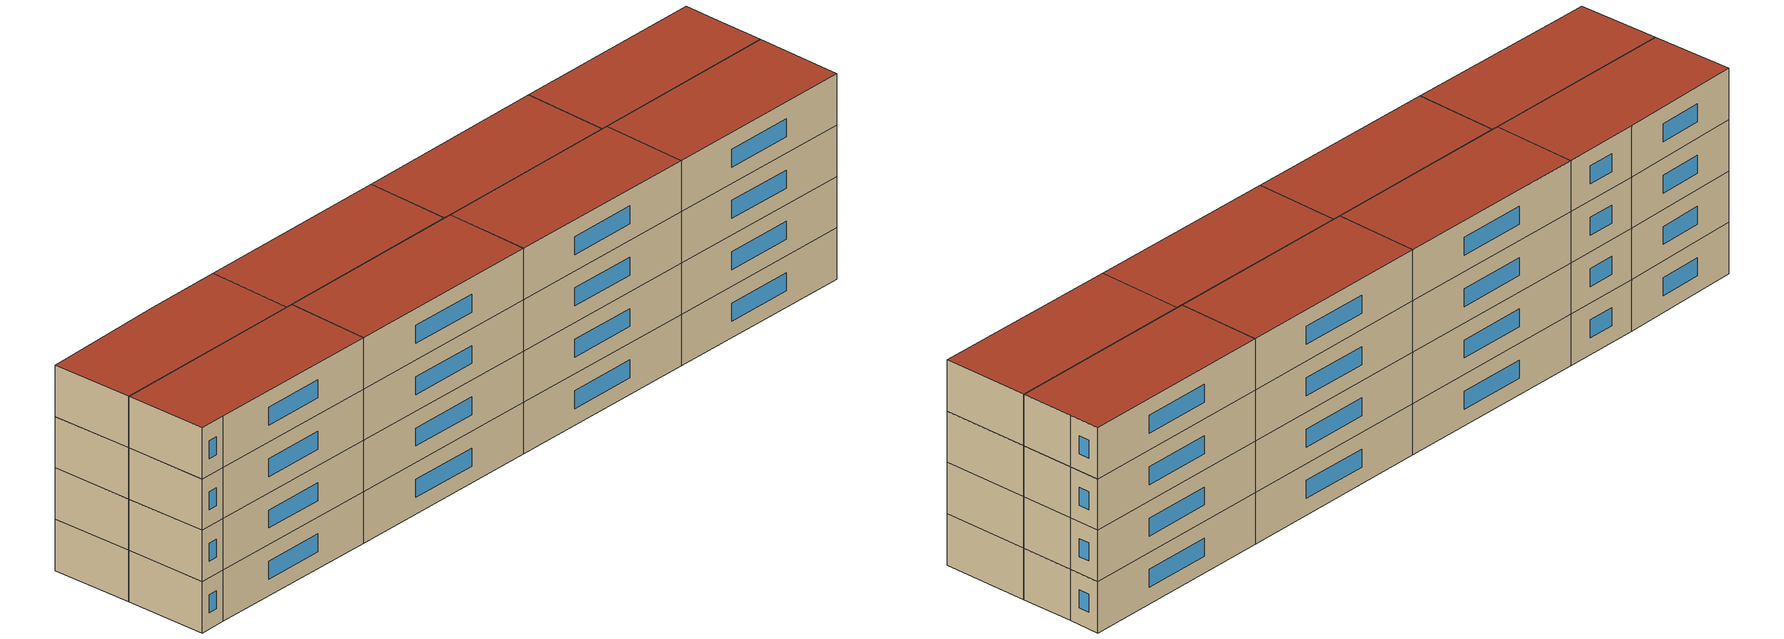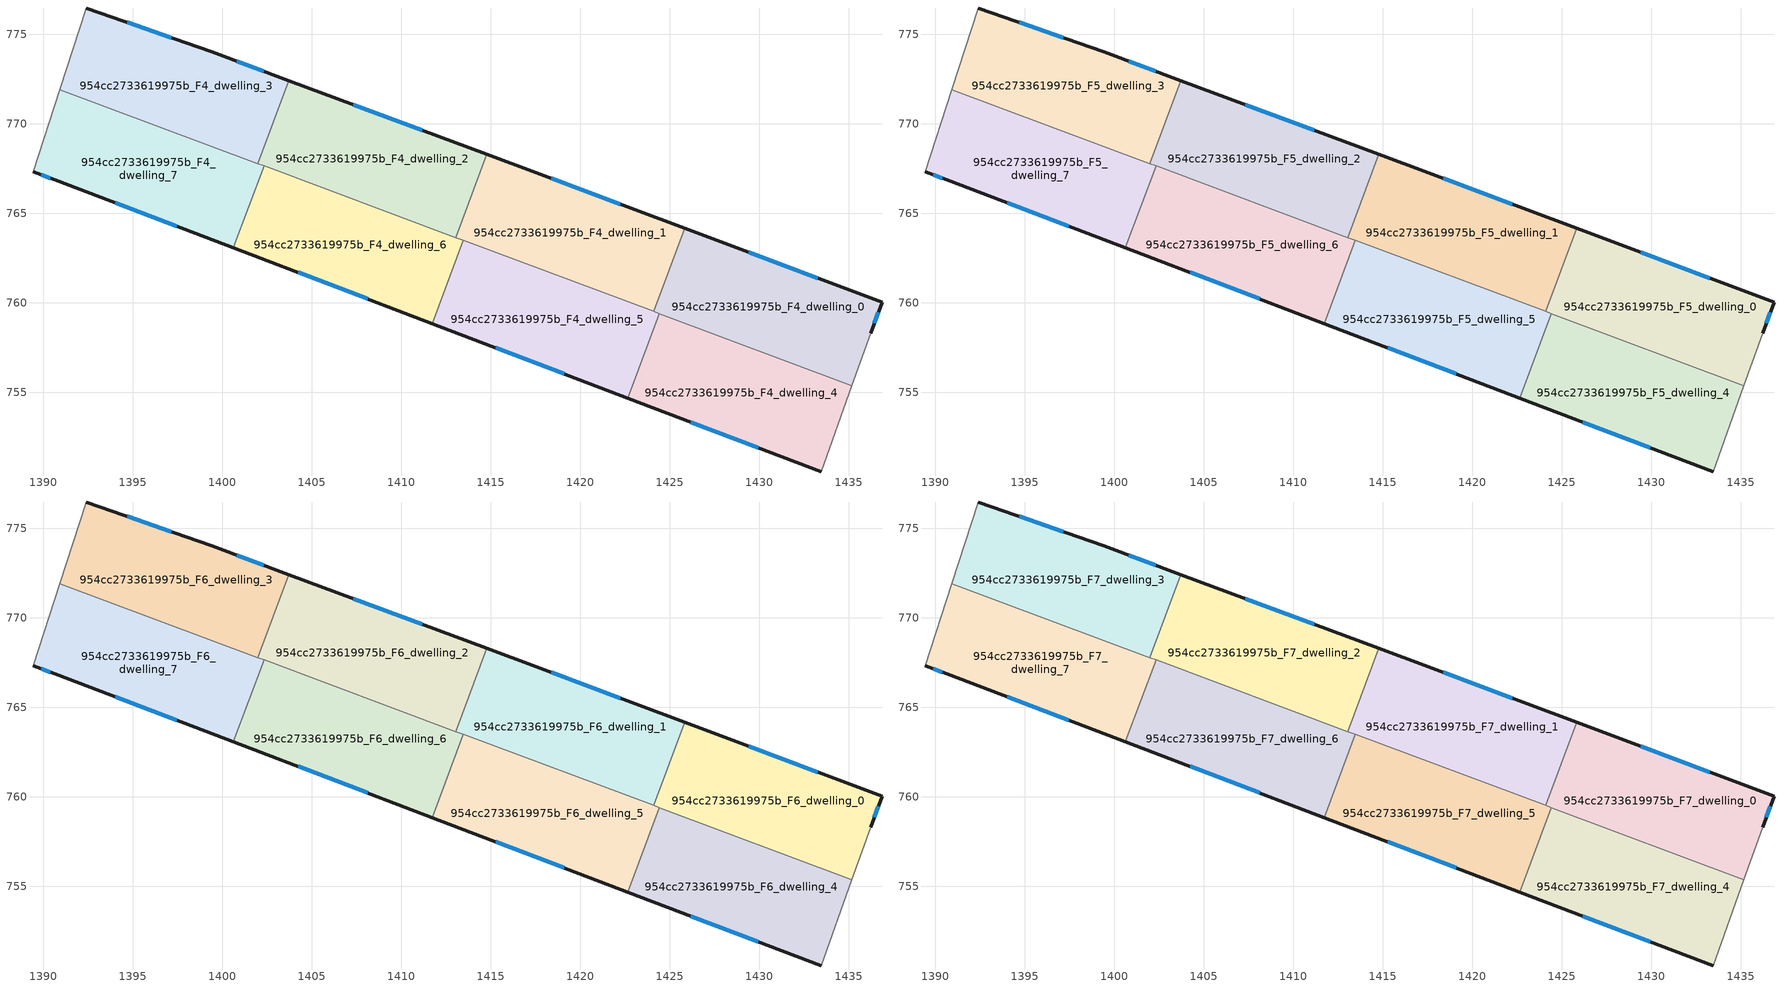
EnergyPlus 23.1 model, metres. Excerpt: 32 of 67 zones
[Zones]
954cc2733619975b_F4_dwelling_0
 floor to 954cc2733619975b_F3_dwelling_0 (EU_floor_Construction): 1436.86,760.04 1436.23,758.3 1435.19,755.37 1424.1,759.51 1425.84,764.15 z12
 wall outside (EU_wall_Construction): 1436.23,758.3 1436.86,760.04 1425.84,764.15 z12:15
 wall to 954cc2733619975b_F4_dwelling_1 (EU_wall_Construction): 1425.84,764.15 1424.1,759.51 z12:15
 wall adiabatic (EU_wall_Construction): 1435.19,755.37 1436.23,758.3 z12:15
 wall to 954cc2733619975b_F4_dwelling_4 (EU_wall_Construction): 1424.43,759.39 1435.19,755.37 z12:15
 wall to 954cc2733619975b_F4_dwelling_5 (EU_wall_Construction): 1424.1,759.51 1424.43,759.39 z12:15
 window (EU_Window_Construction): 1433.28,761.38 1429.42,762.81 / 1436.44,758.86 1436.66,759.47 z12.98:14.02
954cc2733619975b_F4_dwelling_1
 floor to 954cc2733619975b_F3_dwelling_1 (EU_floor_Construction): 1425.84,764.15 1424.1,759.51 1413.05,763.64 1414.78,768.28 z12
 wall outside (EU_wall_Construction): 1425.84,764.15 1414.78,768.28 z12:15
 wall to 954cc2733619975b_F4_dwelling_2 (EU_wall_Construction): 1414.78,768.28 1413.05,763.64 z12:15
 wall to 954cc2733619975b_F4_dwelling_5 (EU_wall_Construction): 1413.47,763.48 1424.1,759.51 z12:15
 wall to 954cc2733619975b_F4_dwelling_6 (EU_wall_Construction): 1413.05,763.64 1413.47,763.48 z12:15
 window (EU_Window_Construction): 1422.24,765.5 1418.38,766.94 z12.98:14.02
954cc2733619975b_F4_dwelling_2
 floor to 954cc2733619975b_F3_dwelling_2 (EU_floor_Construction): 1414.78,768.28 1413.05,763.64 1401.99,767.76 1403.73,772.41 z12
 wall outside (EU_wall_Construction): 1414.78,768.28 1403.73,772.41 z12:15
 wall to 954cc2733619975b_F4_dwelling_3 (EU_wall_Construction): 1403.73,772.41 1401.99,767.76 z12:15
 wall to 954cc2733619975b_F4_dwelling_6 (EU_wall_Construction): 1402.33,767.64 1413.05,763.64 z12:15
 wall to 954cc2733619975b_F4_dwelling_7 (EU_wall_Construction): 1401.99,767.76 1402.33,767.64 z12:15
 window (EU_Window_Construction): 1411.19,769.63 1407.32,771.07 z12.98:14.02
954cc2733619975b_F4_dwelling_3
 floor to 954cc2733619975b_F3_dwelling_3 (EU_floor_Construction): 1403.73,772.41 1401.99,767.76 1390.91,771.9 1392.4,776.46 1399.43,774.02 z12
 wall outside (EU_wall_Construction): 1403.73,772.41 1399.43,774.02 1392.4,776.46 z12:15
 wall adiabatic (EU_wall_Construction): 1392.4,776.46 1390.91,771.9 z12:15
 wall to 954cc2733619975b_F4_dwelling_7 (EU_wall_Construction): 1390.91,771.9 1401.99,767.76 z12:15
 window (EU_Window_Construction): 1402.33,772.93 1400.82,773.49 / 1397.14,774.81 1394.68,775.66 z12.98:14.02
954cc2733619975b_F4_dwelling_4
 floor to 954cc2733619975b_F3_dwelling_4 (EU_floor_Construction): 1435.19,755.37 1433.46,750.55 1422.67,754.66 1424.43,759.39 z12
 wall outside (EU_wall_Construction): 1422.67,754.66 1433.46,750.55 z12:15
 wall adiabatic (EU_wall_Construction): 1433.46,750.55 1435.19,755.37 z12:15
 wall to 954cc2733619975b_F4_dwelling_5 (EU_wall_Construction): 1424.43,759.39 1422.67,754.66 z12:15
 window (EU_Window_Construction): 1426.18,753.32 1429.95,751.89 z12.98:14.02
954cc2733619975b_F4_dwelling_5
 floor to 954cc2733619975b_F3_dwelling_5 (EU_floor_Construction): 1424.43,759.39 1422.67,754.66 1411.73,758.83 1413.47,763.48 z12
 wall outside (EU_wall_Construction): 1411.73,758.83 1422.67,754.66 z12:15
 wall to 954cc2733619975b_F4_dwelling_6 (EU_wall_Construction): 1413.47,763.48 1411.73,758.83 z12:15
 window (EU_Window_Construction): 1415.29,757.47 1419.11,756.02 z12.98:14.02
954cc2733619975b_F4_dwelling_6
 floor to 954cc2733619975b_F3_dwelling_6 (EU_floor_Construction): 1413.47,763.48 1411.73,758.83 1400.62,763.06 1402.33,767.64 z12
 wall outside (EU_wall_Construction): 1400.62,763.06 1411.73,758.83 z12:15
 wall to 954cc2733619975b_F4_dwelling_7 (EU_wall_Construction): 1402.33,767.64 1400.62,763.06 z12:15
 window (EU_Window_Construction): 1404.24,761.69 1408.12,760.21 z12.98:14.02
954cc2733619975b_F4_dwelling_7
 floor to 954cc2733619975b_F3_dwelling_7 (EU_floor_Construction): 1402.33,767.64 1400.62,763.06 1390.86,766.79 1389.43,767.33 1390.91,771.9 z12
 wall outside (EU_wall_Construction): 1389.43,767.33 1390.86,766.79 1400.62,763.06 z12:15
 wall adiabatic (EU_wall_Construction): 1390.91,771.9 1389.43,767.33 z12:15
 window (EU_Window_Construction): 1394.03,765.58 1397.45,764.27 / 1389.89,767.15 1390.39,766.96 z12.98:14.02
954cc2733619975b_F5_dwelling_0
 floor to 954cc2733619975b_F4_dwelling_0 (EU_floor_Construction): 1436.86,760.04 1436.23,758.3 1435.19,755.37 1424.1,759.51 1425.84,764.15 z15
 wall outside (EU_wall_Construction): 1436.23,758.3 1436.86,760.04 1425.84,764.15 z15:18
 wall to 954cc2733619975b_F5_dwelling_1 (EU_wall_Construction): 1425.84,764.15 1424.1,759.51 z15:18
 wall adiabatic (EU_wall_Construction): 1435.19,755.37 1436.23,758.3 z15:18
 wall to 954cc2733619975b_F5_dwelling_4 (EU_wall_Construction): 1424.43,759.39 1435.19,755.37 z15:18
 wall to 954cc2733619975b_F5_dwelling_5 (EU_wall_Construction): 1424.1,759.51 1424.43,759.39 z15:18
 window (EU_Window_Construction): 1433.28,761.38 1429.42,762.81 / 1436.44,758.86 1436.66,759.47 z15.98:17.02
954cc2733619975b_F5_dwelling_1
 floor to 954cc2733619975b_F4_dwelling_1 (EU_floor_Construction): 1425.84,764.15 1424.1,759.51 1413.05,763.64 1414.78,768.28 z15
 wall outside (EU_wall_Construction): 1425.84,764.15 1414.78,768.28 z15:18
 wall to 954cc2733619975b_F5_dwelling_2 (EU_wall_Construction): 1414.78,768.28 1413.05,763.64 z15:18
 wall to 954cc2733619975b_F5_dwelling_5 (EU_wall_Construction): 1413.47,763.48 1424.1,759.51 z15:18
 wall to 954cc2733619975b_F5_dwelling_6 (EU_wall_Construction): 1413.05,763.64 1413.47,763.48 z15:18
 window (EU_Window_Construction): 1422.24,765.5 1418.38,766.94 z15.98:17.02
954cc2733619975b_F5_dwelling_2
 floor to 954cc2733619975b_F4_dwelling_2 (EU_floor_Construction): 1414.78,768.28 1413.05,763.64 1401.99,767.76 1403.73,772.41 z15
 wall outside (EU_wall_Construction): 1414.78,768.28 1403.73,772.41 z15:18
 wall to 954cc2733619975b_F5_dwelling_3 (EU_wall_Construction): 1403.73,772.41 1401.99,767.76 z15:18
 wall to 954cc2733619975b_F5_dwelling_6 (EU_wall_Construction): 1402.33,767.64 1413.05,763.64 z15:18
 wall to 954cc2733619975b_F5_dwelling_7 (EU_wall_Construction): 1401.99,767.76 1402.33,767.64 z15:18
 window (EU_Window_Construction): 1411.19,769.63 1407.32,771.07 z15.98:17.02
954cc2733619975b_F5_dwelling_3
 floor to 954cc2733619975b_F4_dwelling_3 (EU_floor_Construction): 1403.73,772.41 1401.99,767.76 1390.91,771.9 1392.4,776.46 1399.43,774.02 z15
 wall outside (EU_wall_Construction): 1403.73,772.41 1399.43,774.02 1392.4,776.46 z15:18
 wall adiabatic (EU_wall_Construction): 1392.4,776.46 1390.91,771.9 z15:18
 wall to 954cc2733619975b_F5_dwelling_7 (EU_wall_Construction): 1390.91,771.9 1401.99,767.76 z15:18
 window (EU_Window_Construction): 1402.33,772.93 1400.82,773.49 / 1397.14,774.81 1394.68,775.66 z15.98:17.02
954cc2733619975b_F5_dwelling_4
 floor to 954cc2733619975b_F4_dwelling_4 (EU_floor_Construction): 1435.19,755.37 1433.46,750.55 1422.67,754.66 1424.43,759.39 z15
 wall outside (EU_wall_Construction): 1422.67,754.66 1433.46,750.55 z15:18
 wall adiabatic (EU_wall_Construction): 1433.46,750.55 1435.19,755.37 z15:18
 wall to 954cc2733619975b_F5_dwelling_5 (EU_wall_Construction): 1424.43,759.39 1422.67,754.66 z15:18
 window (EU_Window_Construction): 1426.18,753.32 1429.95,751.89 z15.98:17.02
954cc2733619975b_F5_dwelling_5
 floor to 954cc2733619975b_F4_dwelling_5 (EU_floor_Construction): 1424.43,759.39 1422.67,754.66 1411.73,758.83 1413.47,763.48 z15
 wall outside (EU_wall_Construction): 1411.73,758.83 1422.67,754.66 z15:18
 wall to 954cc2733619975b_F5_dwelling_6 (EU_wall_Construction): 1413.47,763.48 1411.73,758.83 z15:18
 window (EU_Window_Construction): 1415.29,757.47 1419.11,756.02 z15.98:17.02
954cc2733619975b_F5_dwelling_6
 floor to 954cc2733619975b_F4_dwelling_6 (EU_floor_Construction): 1413.47,763.48 1411.73,758.83 1400.62,763.06 1402.33,767.64 z15
 wall outside (EU_wall_Construction): 1400.62,763.06 1411.73,758.83 z15:18
 wall to 954cc2733619975b_F5_dwelling_7 (EU_wall_Construction): 1402.33,767.64 1400.62,763.06 z15:18
 window (EU_Window_Construction): 1404.24,761.69 1408.12,760.21 z15.98:17.02
954cc2733619975b_F5_dwelling_7
 floor to 954cc2733619975b_F4_dwelling_7 (EU_floor_Construction): 1402.33,767.64 1400.62,763.06 1390.86,766.79 1389.43,767.33 1390.91,771.9 z15
 wall outside (EU_wall_Construction): 1389.43,767.33 1390.86,766.79 1400.62,763.06 z15:18
 wall adiabatic (EU_wall_Construction): 1390.91,771.9 1389.43,767.33 z15:18
 window (EU_Window_Construction): 1394.03,765.58 1397.45,764.27 / 1389.89,767.15 1390.39,766.96 z15.98:17.02
954cc2733619975b_F6_dwelling_0
 floor to 954cc2733619975b_F5_dwelling_0 (EU_floor_Construction): 1436.86,760.04 1436.23,758.3 1435.19,755.37 1424.1,759.51 1425.84,764.15 z18
 wall outside (EU_wall_Construction): 1436.23,758.3 1436.86,760.04 1425.84,764.15 z18:21
 wall to 954cc2733619975b_F6_dwelling_1 (EU_wall_Construction): 1425.84,764.15 1424.1,759.51 z18:21
 wall adiabatic (EU_wall_Construction): 1435.19,755.37 1436.23,758.3 z18:21
 wall to 954cc2733619975b_F6_dwelling_4 (EU_wall_Construction): 1424.43,759.39 1435.19,755.37 z18:21
 wall to 954cc2733619975b_F6_dwelling_5 (EU_wall_Construction): 1424.1,759.51 1424.43,759.39 z18:21
 window (EU_Window_Construction): 1433.28,761.38 1429.42,762.81 / 1436.44,758.86 1436.66,759.47 z18.98:20.02
954cc2733619975b_F6_dwelling_1
 floor to 954cc2733619975b_F5_dwelling_1 (EU_floor_Construction): 1425.84,764.15 1424.1,759.51 1413.05,763.64 1414.78,768.28 z18
 wall outside (EU_wall_Construction): 1425.84,764.15 1414.78,768.28 z18:21
 wall to 954cc2733619975b_F6_dwelling_2 (EU_wall_Construction): 1414.78,768.28 1413.05,763.64 z18:21
 wall to 954cc2733619975b_F6_dwelling_5 (EU_wall_Construction): 1413.47,763.48 1424.1,759.51 z18:21
 wall to 954cc2733619975b_F6_dwelling_6 (EU_wall_Construction): 1413.05,763.64 1413.47,763.48 z18:21
 window (EU_Window_Construction): 1422.24,765.5 1418.38,766.94 z18.98:20.02
954cc2733619975b_F6_dwelling_2
 floor to 954cc2733619975b_F5_dwelling_2 (EU_floor_Construction): 1414.78,768.28 1413.05,763.64 1401.99,767.76 1403.73,772.41 z18
 wall outside (EU_wall_Construction): 1414.78,768.28 1403.73,772.41 z18:21
 wall to 954cc2733619975b_F6_dwelling_3 (EU_wall_Construction): 1403.73,772.41 1401.99,767.76 z18:21
 wall to 954cc2733619975b_F6_dwelling_6 (EU_wall_Construction): 1402.33,767.64 1413.05,763.64 z18:21
 wall to 954cc2733619975b_F6_dwelling_7 (EU_wall_Construction): 1401.99,767.76 1402.33,767.64 z18:21
 window (EU_Window_Construction): 1411.19,769.63 1407.32,771.07 z18.98:20.02
954cc2733619975b_F6_dwelling_3
 floor to 954cc2733619975b_F5_dwelling_3 (EU_floor_Construction): 1403.73,772.41 1401.99,767.76 1390.91,771.9 1392.4,776.46 1399.43,774.02 z18
 wall outside (EU_wall_Construction): 1403.73,772.41 1399.43,774.02 1392.4,776.46 z18:21
 wall adiabatic (EU_wall_Construction): 1392.4,776.46 1390.91,771.9 z18:21
 wall to 954cc2733619975b_F6_dwelling_7 (EU_wall_Construction): 1390.91,771.9 1401.99,767.76 z18:21
 window (EU_Window_Construction): 1402.33,772.93 1400.82,773.49 / 1397.14,774.81 1394.68,775.66 z18.98:20.02
954cc2733619975b_F6_dwelling_4
 floor to 954cc2733619975b_F5_dwelling_4 (EU_floor_Construction): 1435.19,755.37 1433.46,750.55 1422.67,754.66 1424.43,759.39 z18
 wall outside (EU_wall_Construction): 1422.67,754.66 1433.46,750.55 z18:21
 wall adiabatic (EU_wall_Construction): 1433.46,750.55 1435.19,755.37 z18:21
 wall to 954cc2733619975b_F6_dwelling_5 (EU_wall_Construction): 1424.43,759.39 1422.67,754.66 z18:21
 window (EU_Window_Construction): 1426.18,753.32 1429.95,751.89 z18.98:20.02
954cc2733619975b_F6_dwelling_5
 floor to 954cc2733619975b_F5_dwelling_5 (EU_floor_Construction): 1424.43,759.39 1422.67,754.66 1411.73,758.83 1413.47,763.48 z18
 wall outside (EU_wall_Construction): 1411.73,758.83 1422.67,754.66 z18:21
 wall to 954cc2733619975b_F6_dwelling_6 (EU_wall_Construction): 1413.47,763.48 1411.73,758.83 z18:21
 window (EU_Window_Construction): 1415.29,757.47 1419.11,756.02 z18.98:20.02
954cc2733619975b_F6_dwelling_6
 floor to 954cc2733619975b_F5_dwelling_6 (EU_floor_Construction): 1413.47,763.48 1411.73,758.83 1400.62,763.06 1402.33,767.64 z18
 wall outside (EU_wall_Construction): 1400.62,763.06 1411.73,758.83 z18:21
 wall to 954cc2733619975b_F6_dwelling_7 (EU_wall_Construction): 1402.33,767.64 1400.62,763.06 z18:21
 window (EU_Window_Construction): 1404.24,761.69 1408.12,760.21 z18.98:20.02
954cc2733619975b_F6_dwelling_7
 floor to 954cc2733619975b_F5_dwelling_7 (EU_floor_Construction): 1402.33,767.64 1400.62,763.06 1390.86,766.79 1389.43,767.33 1390.91,771.9 z18
 wall outside (EU_wall_Construction): 1389.43,767.33 1390.86,766.79 1400.62,763.06 z18:21
 wall adiabatic (EU_wall_Construction): 1390.91,771.9 1389.43,767.33 z18:21
 window (EU_Window_Construction): 1394.03,765.58 1397.45,764.27 / 1389.89,767.15 1390.39,766.96 z18.98:20.02
954cc2733619975b_F7_dwelling_0
 floor to 954cc2733619975b_F6_dwelling_0 (EU_floor_Construction): 1436.86,760.04 1436.23,758.3 1435.19,755.37 1424.1,759.51 1425.84,764.15 z21
 wall outside (EU_wall_Construction): 1436.23,758.3 1436.86,760.04 1425.84,764.15 z21:24
 wall to 954cc2733619975b_F7_dwelling_1 (EU_wall_Construction): 1425.84,764.15 1424.1,759.51 z21:24
 wall adiabatic (EU_wall_Construction): 1435.19,755.37 1436.23,758.3 z21:24
 wall to 954cc2733619975b_F7_dwelling_4 (EU_wall_Construction): 1424.43,759.39 1435.19,755.37 z21:24
 wall to 954cc2733619975b_F7_dwelling_5 (EU_wall_Construction): 1424.1,759.51 1424.43,759.39 z21:24
 window (EU_Window_Construction): 1433.28,761.38 1429.42,762.81 / 1436.44,758.86 1436.66,759.47 z21.98:23.02
 roof outside (EU_roof_Construction): 1435.19,755.37 1436.23,758.3 1436.86,760.04 1425.84,764.15 1424.1,759.51 z24
954cc2733619975b_F7_dwelling_1
 floor to 954cc2733619975b_F6_dwelling_1 (EU_floor_Construction): 1425.84,764.15 1424.1,759.51 1413.05,763.64 1414.78,768.28 z21
 wall outside (EU_wall_Construction): 1425.84,764.15 1414.78,768.28 z21:24
 wall to 954cc2733619975b_F7_dwelling_2 (EU_wall_Construction): 1414.78,768.28 1413.05,763.64 z21:24
 wall to 954cc2733619975b_F7_dwelling_5 (EU_wall_Construction): 1413.47,763.48 1424.1,759.51 z21:24
 wall to 954cc2733619975b_F7_dwelling_6 (EU_wall_Construction): 1413.05,763.64 1413.47,763.48 z21:24
 window (EU_Window_Construction): 1422.24,765.5 1418.38,766.94 z21.98:23.02
 roof outside (EU_roof_Construction): 1424.1,759.51 1425.84,764.15 1414.78,768.28 1413.05,763.64 z24
954cc2733619975b_F7_dwelling_2
 floor to 954cc2733619975b_F6_dwelling_2 (EU_floor_Construction): 1414.78,768.28 1413.05,763.64 1401.99,767.76 1403.73,772.41 z21
 wall outside (EU_wall_Construction): 1414.78,768.28 1403.73,772.41 z21:24
 wall to 954cc2733619975b_F7_dwelling_3 (EU_wall_Construction): 1403.73,772.41 1401.99,767.76 z21:24
 wall to 954cc2733619975b_F7_dwelling_6 (EU_wall_Construction): 1402.33,767.64 1413.05,763.64 z21:24
 wall to 954cc2733619975b_F7_dwelling_7 (EU_wall_Construction): 1401.99,767.76 1402.33,767.64 z21:24
 window (EU_Window_Construction): 1411.19,769.63 1407.32,771.07 z21.98:23.02
 roof outside (EU_roof_Construction): 1413.05,763.64 1414.78,768.28 1403.73,772.41 1401.99,767.76 z24
954cc2733619975b_F7_dwelling_3
 floor to 954cc2733619975b_F6_dwelling_3 (EU_floor_Construction): 1403.73,772.41 1401.99,767.76 1390.91,771.9 1392.4,776.46 1399.43,774.02 z21
 wall outside (EU_wall_Construction): 1403.73,772.41 1399.43,774.02 1392.4,776.46 z21:24
 wall adiabatic (EU_wall_Construction): 1392.4,776.46 1390.91,771.9 z21:24
 wall to 954cc2733619975b_F7_dwelling_7 (EU_wall_Construction): 1390.91,771.9 1401.99,767.76 z21:24
 window (EU_Window_Construction): 1402.33,772.93 1400.82,773.49 / 1397.14,774.81 1394.68,775.66 z21.98:23.02
 roof outside (EU_roof_Construction): 1401.99,767.76 1403.73,772.41 1399.43,774.02 1392.4,776.46 1390.91,771.9 z24
954cc2733619975b_F7_dwelling_4
 floor to 954cc2733619975b_F6_dwelling_4 (EU_floor_Construction): 1435.19,755.37 1433.46,750.55 1422.67,754.66 1424.43,759.39 z21
 wall outside (EU_wall_Construction): 1422.67,754.66 1433.46,750.55 z21:24
 wall adiabatic (EU_wall_Construction): 1433.46,750.55 1435.19,755.37 z21:24
 wall to 954cc2733619975b_F7_dwelling_5 (EU_wall_Construction): 1424.43,759.39 1422.67,754.66 z21:24
 window (EU_Window_Construction): 1426.18,753.32 1429.95,751.89 z21.98:23.02
 roof outside (EU_roof_Construction): 1433.46,750.55 1435.19,755.37 1424.43,759.39 1422.67,754.66 z24
954cc2733619975b_F7_dwelling_5
 floor to 954cc2733619975b_F6_dwelling_5 (EU_floor_Construction): 1424.43,759.39 1422.67,754.66 1411.73,758.83 1413.47,763.48 z21
 wall outside (EU_wall_Construction): 1411.73,758.83 1422.67,754.66 z21:24
 wall to 954cc2733619975b_F7_dwelling_6 (EU_wall_Construction): 1413.47,763.48 1411.73,758.83 z21:24
 window (EU_Window_Construction): 1415.29,757.47 1419.11,756.02 z21.98:23.02
 roof outside (EU_roof_Construction): 1422.67,754.66 1424.43,759.39 1413.47,763.48 1411.73,758.83 z24
954cc2733619975b_F7_dwelling_6
 floor to 954cc2733619975b_F6_dwelling_6 (EU_floor_Construction): 1413.47,763.48 1411.73,758.83 1400.62,763.06 1402.33,767.64 z21
 wall outside (EU_wall_Construction): 1400.62,763.06 1411.73,758.83 z21:24
 wall to 954cc2733619975b_F7_dwelling_7 (EU_wall_Construction): 1402.33,767.64 1400.62,763.06 z21:24
 window (EU_Window_Construction): 1404.24,761.69 1408.12,760.21 z21.98:23.02
 roof outside (EU_roof_Construction): 1411.73,758.83 1413.47,763.48 1402.33,767.64 1400.62,763.06 z24
954cc2733619975b_F7_dwelling_7
 floor to 954cc2733619975b_F6_dwelling_7 (EU_floor_Construction): 1402.33,767.64 1400.62,763.06 1390.86,766.79 1389.43,767.33 1390.91,771.9 z21
 wall outside (EU_wall_Construction): 1389.43,767.33 1390.86,766.79 1400.62,763.06 z21:24
 wall adiabatic (EU_wall_Construction): 1390.91,771.9 1389.43,767.33 z21:24
 window (EU_Window_Construction): 1394.03,765.58 1397.45,764.27 / 1389.89,767.15 1390.39,766.96 z21.98:23.02
 roof outside (EU_roof_Construction): 1400.62,763.06 1402.33,767.64 1390.91,771.9 1389.43,767.33 1390.86,766.79 z24
[Building]
EU S2 Campaign: North Axis=0; Terrain=City; Solar Distribution=FullExterior
[Site:Location]
Bologna: Latitude=44.5; Longitude=11.25; Time Zone=1; Elevation=37
[SizingPeriod:WeatherFileDays]
AnnualSizingPeriod: Begin Month=1; Begin Day of Month=1; End Month=12; End Day of Month=31; Day of Week for Start Day=Monday; Use Weather File Daylight Saving Period=No; Use Weather File Rain and Snow Indicators=No
[MATERIAL]
EU_InternalMass_Material: Roughness=MediumRough; Thickness=0.1; Conductivity=1; Density=1800; Specific Heat=900; Thermal Absorptance=0.9; Solar Absorptance=0.7; Visible Absorptance=0.7
[MATERIAL:NOMASS] Roughness=MediumRough; Thermal Absorptance=0.9; Solar Absorptance=0.7; Visible Absorptance=0.7
Name | Thermal Resistance
EU_wall_NoMass | 0.905828
EU_roof_NoMass | 0.37593
EU_floor_NoMass | 0.67114
[WINDOWMATERIAL:SIMPLEGLAZINGSYSTEM]
EU_Window_SimpleGlazing: UFactor=4.52486; Solar Heat Gain Coefficient=0.85; Visible Transmittance=0.85
[CONSTRUCTION]
EU_wall_Construction: EU_wall_NoMass
EU_roof_Construction: EU_roof_NoMass
EU_floor_Construction: EU_floor_NoMass
EU_Window_Construction: EU_Window_SimpleGlazing
EU_InternalMass_Construction: EU_InternalMass_Material
[ZONE] Type=1; Multiplier=1; Ceiling Height=autocalculate; Floor Area=autocalculate; Part of Total Floor Area=Yes
Name | Volume
954cc2733619975b_F4_dwelling_0; 954cc2733619975b_F5_dwelling_0; 954cc2733619975b_F6_dwelling_0; 954cc2733619975b_F7_dwelling_0 | 175.575
954cc2733619975b_F4_dwelling_1; 954cc2733619975b_F5_dwelling_1; 954cc2733619975b_F6_dwelling_1; 954cc2733619975b_F7_dwelling_1 | 175.576
954cc2733619975b_F4_dwelling_2; 954cc2733619975b_F5_dwelling_2; 954cc2733619975b_F6_dwelling_2; 954cc2733619975b_F7_dwelling_2 | 175.586
954cc2733619975b_F4_dwelling_3; 954cc2733619975b_F5_dwelling_3; 954cc2733619975b_F6_dwelling_3; 954cc2733619975b_F7_dwelling_3 | 175.566
954cc2733619975b_F4_dwelling_4; 954cc2733619975b_F5_dwelling_4; 954cc2733619975b_F6_dwelling_4; 954cc2733619975b_F7_dwelling_4 | 175.564
954cc2733619975b_F4_dwelling_5; 954cc2733619975b_F5_dwelling_5; 954cc2733619975b_F6_dwelling_5; 954cc2733619975b_F7_dwelling_5 | 175.589
954cc2733619975b_F4_dwelling_6; 954cc2733619975b_F5_dwelling_6; 954cc2733619975b_F6_dwelling_6; 954cc2733619975b_F7_dwelling_6 | 175.593
954cc2733619975b_F4_dwelling_7; 954cc2733619975b_F5_dwelling_7; 954cc2733619975b_F6_dwelling_7; 954cc2733619975b_F7_dwelling_7 | 175.596
[INTERNALMASS] Construction=EU_InternalMass_Construction
Name | Zone or ZoneList | Surface Area
954cc2733619975b_F4_dwelling_0_EU_InternalMass | 954cc2733619975b_F4_dwelling_0 | 58.5251
954cc2733619975b_F4_dwelling_1_EU_InternalMass | 954cc2733619975b_F4_dwelling_1 | 58.5253
954cc2733619975b_F4_dwelling_2_EU_InternalMass | 954cc2733619975b_F4_dwelling_2 | 58.5283
954cc2733619975b_F4_dwelling_3_EU_InternalMass | 954cc2733619975b_F4_dwelling_3 | 58.522
954cc2733619975b_F4_dwelling_4_EU_InternalMass | 954cc2733619975b_F4_dwelling_4 | 58.521
954cc2733619975b_F4_dwelling_5_EU_InternalMass | 954cc2733619975b_F4_dwelling_5 | 58.5297
954cc2733619975b_F4_dwelling_6_EU_InternalMass | 954cc2733619975b_F4_dwelling_6 | 58.531
954cc2733619975b_F4_dwelling_7_EU_InternalMass | 954cc2733619975b_F4_dwelling_7 | 58.5319
954cc2733619975b_F5_dwelling_0_EU_InternalMass | 954cc2733619975b_F5_dwelling_0 | 58.5251
954cc2733619975b_F5_dwelling_1_EU_InternalMass | 954cc2733619975b_F5_dwelling_1 | 58.5253
954cc2733619975b_F5_dwelling_2_EU_InternalMass | 954cc2733619975b_F5_dwelling_2 | 58.5283
954cc2733619975b_F5_dwelling_3_EU_InternalMass | 954cc2733619975b_F5_dwelling_3 | 58.522
954cc2733619975b_F5_dwelling_4_EU_InternalMass | 954cc2733619975b_F5_dwelling_4 | 58.521
954cc2733619975b_F5_dwelling_5_EU_InternalMass | 954cc2733619975b_F5_dwelling_5 | 58.5297
954cc2733619975b_F5_dwelling_6_EU_InternalMass | 954cc2733619975b_F5_dwelling_6 | 58.531
954cc2733619975b_F5_dwelling_7_EU_InternalMass | 954cc2733619975b_F5_dwelling_7 | 58.5319
954cc2733619975b_F6_dwelling_0_EU_InternalMass | 954cc2733619975b_F6_dwelling_0 | 58.5251
954cc2733619975b_F6_dwelling_1_EU_InternalMass | 954cc2733619975b_F6_dwelling_1 | 58.5253
954cc2733619975b_F6_dwelling_2_EU_InternalMass | 954cc2733619975b_F6_dwelling_2 | 58.5283
954cc2733619975b_F6_dwelling_3_EU_InternalMass | 954cc2733619975b_F6_dwelling_3 | 58.522
954cc2733619975b_F6_dwelling_4_EU_InternalMass | 954cc2733619975b_F6_dwelling_4 | 58.521
954cc2733619975b_F6_dwelling_5_EU_InternalMass | 954cc2733619975b_F6_dwelling_5 | 58.5297
954cc2733619975b_F6_dwelling_6_EU_InternalMass | 954cc2733619975b_F6_dwelling_6 | 58.531
954cc2733619975b_F6_dwelling_7_EU_InternalMass | 954cc2733619975b_F6_dwelling_7 | 58.5319
954cc2733619975b_F7_dwelling_0_EU_InternalMass | 954cc2733619975b_F7_dwelling_0 | 58.5251
954cc2733619975b_F7_dwelling_1_EU_InternalMass | 954cc2733619975b_F7_dwelling_1 | 58.5253
954cc2733619975b_F7_dwelling_2_EU_InternalMass | 954cc2733619975b_F7_dwelling_2 | 58.5283
954cc2733619975b_F7_dwelling_3_EU_InternalMass | 954cc2733619975b_F7_dwelling_3 | 58.522
954cc2733619975b_F7_dwelling_4_EU_InternalMass | 954cc2733619975b_F7_dwelling_4 | 58.521
954cc2733619975b_F7_dwelling_5_EU_InternalMass | 954cc2733619975b_F7_dwelling_5 | 58.5297
954cc2733619975b_F7_dwelling_6_EU_InternalMass | 954cc2733619975b_F7_dwelling_6 | 58.531
954cc2733619975b_F7_dwelling_7_EU_InternalMass | 954cc2733619975b_F7_dwelling_7 | 58.5319
[OTHEREQUIPMENT] Fuel Type=Electricity; Design Level Calculation Method=Watts/Area; Power per Zone Floor Area=1; Fraction Latent=0; Fraction Radiant=0; Fraction Lost=0; Carbon Dioxide Generation Rate=0; EndUse Subcategory=EU_Step8_InternalGains
Name | Zone or ZoneList or Space or SpaceList | Schedule
EU_Step8_InternalGain_954cc2733619975b_F4_dwelling_0_f000 | 954cc2733619975b_F4_dwelling_0 | EU_Step8_GainSchedule_954cc2733619975b_F4_dwelling_0_f000
EU_Step8_InternalGain_954cc2733619975b_F4_dwelling_1_f000 | 954cc2733619975b_F4_dwelling_1 | EU_Step8_GainSchedule_954cc2733619975b_F4_dwelling_1_f000
EU_Step8_InternalGain_954cc2733619975b_F4_dwelling_2_f000 | 954cc2733619975b_F4_dwelling_2 | EU_Step8_GainSchedule_954cc2733619975b_F4_dwelling_2_f000
EU_Step8_InternalGain_954cc2733619975b_F4_dwelling_3_f000 | 954cc2733619975b_F4_dwelling_3 | EU_Step8_GainSchedule_954cc2733619975b_F4_dwelling_3_f000
EU_Step8_InternalGain_954cc2733619975b_F4_dwelling_4_f000 | 954cc2733619975b_F4_dwelling_4 | EU_Step8_GainSchedule_954cc2733619975b_F4_dwelling_4_f000
EU_Step8_InternalGain_954cc2733619975b_F4_dwelling_5_f000 | 954cc2733619975b_F4_dwelling_5 | EU_Step8_GainSchedule_954cc2733619975b_F4_dwelling_5_f000
EU_Step8_InternalGain_954cc2733619975b_F4_dwelling_6_f000 | 954cc2733619975b_F4_dwelling_6 | EU_Step8_GainSchedule_954cc2733619975b_F4_dwelling_6_f000
EU_Step8_InternalGain_954cc2733619975b_F4_dwelling_7_f000 | 954cc2733619975b_F4_dwelling_7 | EU_Step8_GainSchedule_954cc2733619975b_F4_dwelling_7_f000
EU_Step8_InternalGain_954cc2733619975b_F5_dwelling_0_f000 | 954cc2733619975b_F5_dwelling_0 | EU_Step8_GainSchedule_954cc2733619975b_F5_dwelling_0_f000
EU_Step8_InternalGain_954cc2733619975b_F5_dwelling_1_f000 | 954cc2733619975b_F5_dwelling_1 | EU_Step8_GainSchedule_954cc2733619975b_F5_dwelling_1_f000
EU_Step8_InternalGain_954cc2733619975b_F5_dwelling_2_f000 | 954cc2733619975b_F5_dwelling_2 | EU_Step8_GainSchedule_954cc2733619975b_F5_dwelling_2_f000
EU_Step8_InternalGain_954cc2733619975b_F5_dwelling_3_f000 | 954cc2733619975b_F5_dwelling_3 | EU_Step8_GainSchedule_954cc2733619975b_F5_dwelling_3_f000
EU_Step8_InternalGain_954cc2733619975b_F5_dwelling_4_f000 | 954cc2733619975b_F5_dwelling_4 | EU_Step8_GainSchedule_954cc2733619975b_F5_dwelling_4_f000
EU_Step8_InternalGain_954cc2733619975b_F5_dwelling_5_f000 | 954cc2733619975b_F5_dwelling_5 | EU_Step8_GainSchedule_954cc2733619975b_F5_dwelling_5_f000
EU_Step8_InternalGain_954cc2733619975b_F5_dwelling_6_f000 | 954cc2733619975b_F5_dwelling_6 | EU_Step8_GainSchedule_954cc2733619975b_F5_dwelling_6_f000
EU_Step8_InternalGain_954cc2733619975b_F5_dwelling_7_f000 | 954cc2733619975b_F5_dwelling_7 | EU_Step8_GainSchedule_954cc2733619975b_F5_dwelling_7_f000
EU_Step8_InternalGain_954cc2733619975b_F6_dwelling_0_f000 | 954cc2733619975b_F6_dwelling_0 | EU_Step8_GainSchedule_954cc2733619975b_F6_dwelling_0_f000
EU_Step8_InternalGain_954cc2733619975b_F6_dwelling_1_f000 | 954cc2733619975b_F6_dwelling_1 | EU_Step8_GainSchedule_954cc2733619975b_F6_dwelling_1_f000
EU_Step8_InternalGain_954cc2733619975b_F6_dwelling_2_f000 | 954cc2733619975b_F6_dwelling_2 | EU_Step8_GainSchedule_954cc2733619975b_F6_dwelling_2_f000
EU_Step8_InternalGain_954cc2733619975b_F6_dwelling_3_f000 | 954cc2733619975b_F6_dwelling_3 | EU_Step8_GainSchedule_954cc2733619975b_F6_dwelling_3_f000
EU_Step8_InternalGain_954cc2733619975b_F6_dwelling_4_f000 | 954cc2733619975b_F6_dwelling_4 | EU_Step8_GainSchedule_954cc2733619975b_F6_dwelling_4_f000
EU_Step8_InternalGain_954cc2733619975b_F6_dwelling_5_f000 | 954cc2733619975b_F6_dwelling_5 | EU_Step8_GainSchedule_954cc2733619975b_F6_dwelling_5_f000
EU_Step8_InternalGain_954cc2733619975b_F6_dwelling_6_f000 | 954cc2733619975b_F6_dwelling_6 | EU_Step8_GainSchedule_954cc2733619975b_F6_dwelling_6_f000
EU_Step8_InternalGain_954cc2733619975b_F6_dwelling_7_f000 | 954cc2733619975b_F6_dwelling_7 | EU_Step8_GainSchedule_954cc2733619975b_F6_dwelling_7_f000
EU_Step8_InternalGain_954cc2733619975b_F7_dwelling_0_f000 | 954cc2733619975b_F7_dwelling_0 | EU_Step8_GainSchedule_954cc2733619975b_F7_dwelling_0_f000
EU_Step8_InternalGain_954cc2733619975b_F7_dwelling_1_f000 | 954cc2733619975b_F7_dwelling_1 | EU_Step8_GainSchedule_954cc2733619975b_F7_dwelling_1_f000
EU_Step8_InternalGain_954cc2733619975b_F7_dwelling_2_f000 | 954cc2733619975b_F7_dwelling_2 | EU_Step8_GainSchedule_954cc2733619975b_F7_dwelling_2_f000
EU_Step8_InternalGain_954cc2733619975b_F7_dwelling_3_f000 | 954cc2733619975b_F7_dwelling_3 | EU_Step8_GainSchedule_954cc2733619975b_F7_dwelling_3_f000
EU_Step8_InternalGain_954cc2733619975b_F7_dwelling_4_f000 | 954cc2733619975b_F7_dwelling_4 | EU_Step8_GainSchedule_954cc2733619975b_F7_dwelling_4_f000
EU_Step8_InternalGain_954cc2733619975b_F7_dwelling_5_f000 | 954cc2733619975b_F7_dwelling_5 | EU_Step8_GainSchedule_954cc2733619975b_F7_dwelling_5_f000
EU_Step8_InternalGain_954cc2733619975b_F7_dwelling_6_f000 | 954cc2733619975b_F7_dwelling_6 | EU_Step8_GainSchedule_954cc2733619975b_F7_dwelling_6_f000
EU_Step8_InternalGain_954cc2733619975b_F7_dwelling_7_f000 | 954cc2733619975b_F7_dwelling_7 | EU_Step8_GainSchedule_954cc2733619975b_F7_dwelling_7_f000
[ZONEVENTILATION:DESIGNFLOWRATE] Schedule=EU_AlwaysOn; Design Flow Rate Calculation Method=AirChanges/Hour; Air Changes per Hour=0.73129; Ventilation Type=Natural; Fan Pressure Rise=0; Fan Total Efficiency=1; Constant Term Coefficient=1; Temperature Term Coefficient=0; Velocity Term Coefficient=0; Velocity Squared Term Coefficient=0; Minimum Indoor Temperature=-100; Maximum Indoor Temperature=100; Delta Temperature=-100; Minimum Outdoor Temperature=-100; Maximum Outdoor Temperature=100; Maximum Wind Speed=40
Name | Zone or ZoneList or Space or SpaceList
EU_ConstantAir_954cc2733619975b_F4_dwelling_0 | 954cc2733619975b_F4_dwelling_0
EU_ConstantAir_954cc2733619975b_F4_dwelling_1 | 954cc2733619975b_F4_dwelling_1
EU_ConstantAir_954cc2733619975b_F4_dwelling_2 | 954cc2733619975b_F4_dwelling_2
EU_ConstantAir_954cc2733619975b_F4_dwelling_3 | 954cc2733619975b_F4_dwelling_3
EU_ConstantAir_954cc2733619975b_F4_dwelling_4 | 954cc2733619975b_F4_dwelling_4
EU_ConstantAir_954cc2733619975b_F4_dwelling_5 | 954cc2733619975b_F4_dwelling_5
EU_ConstantAir_954cc2733619975b_F4_dwelling_6 | 954cc2733619975b_F4_dwelling_6
EU_ConstantAir_954cc2733619975b_F4_dwelling_7 | 954cc2733619975b_F4_dwelling_7
EU_ConstantAir_954cc2733619975b_F5_dwelling_0 | 954cc2733619975b_F5_dwelling_0
EU_ConstantAir_954cc2733619975b_F5_dwelling_1 | 954cc2733619975b_F5_dwelling_1
EU_ConstantAir_954cc2733619975b_F5_dwelling_2 | 954cc2733619975b_F5_dwelling_2
EU_ConstantAir_954cc2733619975b_F5_dwelling_3 | 954cc2733619975b_F5_dwelling_3
EU_ConstantAir_954cc2733619975b_F5_dwelling_4 | 954cc2733619975b_F5_dwelling_4
EU_ConstantAir_954cc2733619975b_F5_dwelling_5 | 954cc2733619975b_F5_dwelling_5
EU_ConstantAir_954cc2733619975b_F5_dwelling_6 | 954cc2733619975b_F5_dwelling_6
EU_ConstantAir_954cc2733619975b_F5_dwelling_7 | 954cc2733619975b_F5_dwelling_7
EU_ConstantAir_954cc2733619975b_F6_dwelling_0 | 954cc2733619975b_F6_dwelling_0
EU_ConstantAir_954cc2733619975b_F6_dwelling_1 | 954cc2733619975b_F6_dwelling_1
EU_ConstantAir_954cc2733619975b_F6_dwelling_2 | 954cc2733619975b_F6_dwelling_2
EU_ConstantAir_954cc2733619975b_F6_dwelling_3 | 954cc2733619975b_F6_dwelling_3
EU_ConstantAir_954cc2733619975b_F6_dwelling_4 | 954cc2733619975b_F6_dwelling_4
EU_ConstantAir_954cc2733619975b_F6_dwelling_5 | 954cc2733619975b_F6_dwelling_5
EU_ConstantAir_954cc2733619975b_F6_dwelling_6 | 954cc2733619975b_F6_dwelling_6
EU_ConstantAir_954cc2733619975b_F6_dwelling_7 | 954cc2733619975b_F6_dwelling_7
EU_ConstantAir_954cc2733619975b_F7_dwelling_0 | 954cc2733619975b_F7_dwelling_0
EU_ConstantAir_954cc2733619975b_F7_dwelling_1 | 954cc2733619975b_F7_dwelling_1
EU_ConstantAir_954cc2733619975b_F7_dwelling_2 | 954cc2733619975b_F7_dwelling_2
EU_ConstantAir_954cc2733619975b_F7_dwelling_3 | 954cc2733619975b_F7_dwelling_3
EU_ConstantAir_954cc2733619975b_F7_dwelling_4 | 954cc2733619975b_F7_dwelling_4
EU_ConstantAir_954cc2733619975b_F7_dwelling_5 | 954cc2733619975b_F7_dwelling_5
EU_ConstantAir_954cc2733619975b_F7_dwelling_6 | 954cc2733619975b_F7_dwelling_6
EU_ConstantAir_954cc2733619975b_F7_dwelling_7 | 954cc2733619975b_F7_dwelling_7
[HVACTEMPLATE:THERMOSTAT] Constant Heating Setpoint=20; Constant Cooling Setpoint=50
EU_HeatOnly_954cc2733619975b_F0_dwelling_0; EU_HeatOnly_954cc2733619975b_F0_dwelling_1; EU_HeatOnly_954cc2733619975b_F0_dwelling_2; EU_HeatOnly_954cc2733619975b_F0_dwelling_3; EU_HeatOnly_954cc2733619975b_F0_dwelling_4; EU_HeatOnly_954cc2733619975b_F0_dwelling_5; EU_HeatOnly_954cc2733619975b_F0_dwelling_6; EU_HeatOnly_954cc2733619975b_F0_dwelling_7; EU_HeatOnly_954cc2733619975b_F0_dwelling_8; EU_HeatOnly_954cc2733619975b_F1_dwelling_0; EU_HeatOnly_954cc2733619975b_F1_dwelling_1; EU_HeatOnly_954cc2733619975b_F1_dwelling_2; EU_HeatOnly_954cc2733619975b_F1_dwelling_3; EU_HeatOnly_954cc2733619975b_F1_dwelling_4; EU_HeatOnly_954cc2733619975b_F1_dwelling_5; EU_HeatOnly_954cc2733619975b_F1_dwelling_6; EU_HeatOnly_954cc2733619975b_F1_dwelling_7; EU_HeatOnly_954cc2733619975b_F1_dwelling_8; EU_HeatOnly_954cc2733619975b_F2_dwelling_0; EU_HeatOnly_954cc2733619975b_F2_dwelling_1; EU_HeatOnly_954cc2733619975b_F2_dwelling_2; EU_HeatOnly_954cc2733619975b_F2_dwelling_3; EU_HeatOnly_954cc2733619975b_F2_dwelling_4; EU_HeatOnly_954cc2733619975b_F2_dwelling_5; EU_HeatOnly_954cc2733619975b_F2_dwelling_6; EU_HeatOnly_954cc2733619975b_F2_dwelling_7; EU_HeatOnly_954cc2733619975b_F2_dwelling_8; EU_HeatOnly_954cc2733619975b_F3_dwelling_0; EU_HeatOnly_954cc2733619975b_F3_dwelling_1; EU_HeatOnly_954cc2733619975b_F3_dwelling_2; EU_HeatOnly_954cc2733619975b_F3_dwelling_3; EU_HeatOnly_954cc2733619975b_F3_dwelling_4; EU_HeatOnly_954cc2733619975b_F3_dwelling_5; EU_HeatOnly_954cc2733619975b_F3_dwelling_6; EU_HeatOnly_954cc2733619975b_F3_dwelling_7; EU_HeatOnly_954cc2733619975b_F4_dwelling_0; EU_HeatOnly_954cc2733619975b_F4_dwelling_1; EU_HeatOnly_954cc2733619975b_F4_dwelling_2; EU_HeatOnly_954cc2733619975b_F4_dwelling_3; EU_HeatOnly_954cc2733619975b_F4_dwelling_4; EU_HeatOnly_954cc2733619975b_F4_dwelling_5; EU_HeatOnly_954cc2733619975b_F4_dwelling_6; EU_HeatOnly_954cc2733619975b_F4_dwelling_7; EU_HeatOnly_954cc2733619975b_F5_dwelling_0; EU_HeatOnly_954cc2733619975b_F5_dwelling_1; EU_HeatOnly_954cc2733619975b_F5_dwelling_2; EU_HeatOnly_954cc2733619975b_F5_dwelling_3; EU_HeatOnly_954cc2733619975b_F5_dwelling_4; EU_HeatOnly_954cc2733619975b_F5_dwelling_5; EU_HeatOnly_954cc2733619975b_F5_dwelling_6; EU_HeatOnly_954cc2733619975b_F5_dwelling_7; EU_HeatOnly_954cc2733619975b_F6_dwelling_0; EU_HeatOnly_954cc2733619975b_F6_dwelling_1; EU_HeatOnly_954cc2733619975b_F6_dwelling_2; EU_HeatOnly_954cc2733619975b_F6_dwelling_3; EU_HeatOnly_954cc2733619975b_F6_dwelling_4; EU_HeatOnly_954cc2733619975b_F6_dwelling_5; EU_HeatOnly_954cc2733619975b_F6_dwelling_6; EU_HeatOnly_954cc2733619975b_F6_dwelling_7; EU_HeatOnly_954cc2733619975b_F7_dwelling_0; EU_HeatOnly_954cc2733619975b_F7_dwelling_1; EU_HeatOnly_954cc2733619975b_F7_dwelling_2; EU_HeatOnly_954cc2733619975b_F7_dwelling_3; EU_HeatOnly_954cc2733619975b_F7_dwelling_4; EU_HeatOnly_954cc2733619975b_F7_dwelling_5; EU_HeatOnly_954cc2733619975b_F7_dwelling_6; EU_HeatOnly_954cc2733619975b_F7_dwelling_7
[HVACTEMPLATE:ZONE:IDEALLOADSAIRSYSTEM] System Availability Schedule=EU_AlwaysOn; Maximum Heating Supply Air Temperature=50; Minimum Cooling Supply Air Temperature=13; Maximum Heating Supply Air Humidity Ratio=0.0156; Minimum Cooling Supply Air Humidity Ratio=0.0077; Heating Limit=NoLimit; Cooling Limit=NoLimit; Heating Availability Schedule=EU_AlwaysOn; Cooling Availability Schedule=EU_CoolingOff; Dehumidification Control Type=ConstantSensibleHeatRatio; Cooling Sensible Heat Ratio=0.7; Dehumidification Setpoint=60; Humidification Control Type=None; Humidification Setpoint=30; Outdoor Air Method=None; Outdoor Air Flow Rate per Person=0.00944; Outdoor Air Flow Rate per Zone Floor Area=0; Outdoor Air Flow Rate per Zone=0; Demand Controlled Ventilation Type=None; Outdoor Air Economizer Type=NoEconomizer; Heat Recovery Type=None; Sensible Heat Recovery Effectiveness=0.7; Latent Heat Recovery Effectiveness=0.65
Name | Template Thermostat
954cc2733619975b_F4_dwelling_0 | EU_HeatOnly_954cc2733619975b_F4_dwelling_0
954cc2733619975b_F4_dwelling_1 | EU_HeatOnly_954cc2733619975b_F4_dwelling_1
954cc2733619975b_F4_dwelling_2 | EU_HeatOnly_954cc2733619975b_F4_dwelling_2
954cc2733619975b_F4_dwelling_3 | EU_HeatOnly_954cc2733619975b_F4_dwelling_3
954cc2733619975b_F4_dwelling_4 | EU_HeatOnly_954cc2733619975b_F4_dwelling_4
954cc2733619975b_F4_dwelling_5 | EU_HeatOnly_954cc2733619975b_F4_dwelling_5
954cc2733619975b_F4_dwelling_6 | EU_HeatOnly_954cc2733619975b_F4_dwelling_6
954cc2733619975b_F4_dwelling_7 | EU_HeatOnly_954cc2733619975b_F4_dwelling_7
954cc2733619975b_F5_dwelling_0 | EU_HeatOnly_954cc2733619975b_F5_dwelling_0
954cc2733619975b_F5_dwelling_1 | EU_HeatOnly_954cc2733619975b_F5_dwelling_1
954cc2733619975b_F5_dwelling_2 | EU_HeatOnly_954cc2733619975b_F5_dwelling_2
954cc2733619975b_F5_dwelling_3 | EU_HeatOnly_954cc2733619975b_F5_dwelling_3
954cc2733619975b_F5_dwelling_4 | EU_HeatOnly_954cc2733619975b_F5_dwelling_4
954cc2733619975b_F5_dwelling_5 | EU_HeatOnly_954cc2733619975b_F5_dwelling_5
954cc2733619975b_F5_dwelling_6 | EU_HeatOnly_954cc2733619975b_F5_dwelling_6
954cc2733619975b_F5_dwelling_7 | EU_HeatOnly_954cc2733619975b_F5_dwelling_7
954cc2733619975b_F6_dwelling_0 | EU_HeatOnly_954cc2733619975b_F6_dwelling_0
954cc2733619975b_F6_dwelling_1 | EU_HeatOnly_954cc2733619975b_F6_dwelling_1
954cc2733619975b_F6_dwelling_2 | EU_HeatOnly_954cc2733619975b_F6_dwelling_2
954cc2733619975b_F6_dwelling_3 | EU_HeatOnly_954cc2733619975b_F6_dwelling_3
954cc2733619975b_F6_dwelling_4 | EU_HeatOnly_954cc2733619975b_F6_dwelling_4
954cc2733619975b_F6_dwelling_5 | EU_HeatOnly_954cc2733619975b_F6_dwelling_5
954cc2733619975b_F6_dwelling_6 | EU_HeatOnly_954cc2733619975b_F6_dwelling_6
954cc2733619975b_F6_dwelling_7 | EU_HeatOnly_954cc2733619975b_F6_dwelling_7
954cc2733619975b_F7_dwelling_0 | EU_HeatOnly_954cc2733619975b_F7_dwelling_0
954cc2733619975b_F7_dwelling_1 | EU_HeatOnly_954cc2733619975b_F7_dwelling_1
954cc2733619975b_F7_dwelling_2 | EU_HeatOnly_954cc2733619975b_F7_dwelling_2
954cc2733619975b_F7_dwelling_3 | EU_HeatOnly_954cc2733619975b_F7_dwelling_3
954cc2733619975b_F7_dwelling_4 | EU_HeatOnly_954cc2733619975b_F7_dwelling_4
954cc2733619975b_F7_dwelling_5 | EU_HeatOnly_954cc2733619975b_F7_dwelling_5
954cc2733619975b_F7_dwelling_6 | EU_HeatOnly_954cc2733619975b_F7_dwelling_6
954cc2733619975b_F7_dwelling_7 | EU_HeatOnly_954cc2733619975b_F7_dwelling_7
[SIZING:ZONE] Zone Cooling Design Supply Air Temperature Input Method=SupplyAirTemperature; Zone Cooling Design Supply Air Temperature=13; Zone Heating Design Supply Air Temperature Input Method=SupplyAirTemperature; Zone Heating Design Supply Air Temperature=50; Zone Cooling Design Supply Air Humidity Ratio=0.008; Zone Heating Design Supply Air Humidity Ratio=0.008; Cooling Design Air Flow Method=DesignDay; Cooling Design Air Flow Rate=0; Cooling Minimum Air Flow per Zone Floor Area=0.000762; Cooling Minimum Air Flow=0; Cooling Minimum Air Flow Fraction=0.2; Heating Design Air Flow Method=DesignDay; Heating Design Air Flow Rate=0; Heating Maximum Air Flow per Zone Floor Area=0.002032; Heating Maximum Air Flow=0.141576; Heating Maximum Air Flow Fraction=0.3; Account for Dedicated Outdoor Air System=No; Dedicated Outdoor Air System Control Strategy=NeutralSupplyAir; Dedicated Outdoor Air Low Setpoint Temperature for Design=autosize; Dedicated Outdoor Air High Setpoint Temperature for Design=autosize; Zone Load Sizing Method=Sensible Load Only No Latent Load; Zone Latent Cooling Design Supply Air Humidity Ratio Input Method=HumidityRatioDifference; Zone Cooling Design Supply Air Humidity Ratio Difference=0.005; Zone Latent Heating Design Supply Air Humidity Ratio Input Method=HumidityRatioDifference; Zone Humidification Design Supply Air Humidity Ratio Difference=0.005
954cc2733619975b_F4_dwelling_0; 954cc2733619975b_F4_dwelling_1; 954cc2733619975b_F4_dwelling_2; 954cc2733619975b_F4_dwelling_3; 954cc2733619975b_F4_dwelling_4; 954cc2733619975b_F4_dwelling_5; 954cc2733619975b_F4_dwelling_6; 954cc2733619975b_F4_dwelling_7; 954cc2733619975b_F5_dwelling_0; 954cc2733619975b_F5_dwelling_1; 954cc2733619975b_F5_dwelling_2; 954cc2733619975b_F5_dwelling_3; 954cc2733619975b_F5_dwelling_4; 954cc2733619975b_F5_dwelling_5; 954cc2733619975b_F5_dwelling_6; 954cc2733619975b_F5_dwelling_7; 954cc2733619975b_F6_dwelling_0; 954cc2733619975b_F6_dwelling_1; 954cc2733619975b_F6_dwelling_2; 954cc2733619975b_F6_dwelling_3; 954cc2733619975b_F6_dwelling_4; 954cc2733619975b_F6_dwelling_5; 954cc2733619975b_F6_dwelling_6; 954cc2733619975b_F6_dwelling_7; 954cc2733619975b_F7_dwelling_0; 954cc2733619975b_F7_dwelling_1; 954cc2733619975b_F7_dwelling_2; 954cc2733619975b_F7_dwelling_3; 954cc2733619975b_F7_dwelling_4; 954cc2733619975b_F7_dwelling_5; 954cc2733619975b_F7_dwelling_6; 954cc2733619975b_F7_dwelling_7
[SCHEDULE:CONSTANT]
Name | Hourly Value
EU_AlwaysOn | 1
EU_CoolingOff | 0
[SCHEDULE:FILE] Column Number=1; Rows to Skip at Top=0; Number of Hours of Data=8760; Column Separator=Comma; Interpolate to Timestep=No; Minutes per Item=60; Adjust Schedule for Daylight Savings=Yes
Name | File
EU_Step8_GainSchedule_954cc2733619975b_F4_dwelling_0_f000 | ../../schedules/954cc2733619975b/954cc2733619975b_F4_dwelling_0_f000_gain.csv
EU_Step8_GainSchedule_954cc2733619975b_F4_dwelling_1_f000 | ../../schedules/954cc2733619975b/954cc2733619975b_F4_dwelling_1_f000_gain.csv
EU_Step8_GainSchedule_954cc2733619975b_F4_dwelling_2_f000 | ../../schedules/954cc2733619975b/954cc2733619975b_F4_dwelling_2_f000_gain.csv
EU_Step8_GainSchedule_954cc2733619975b_F4_dwelling_3_f000 | ../../schedules/954cc2733619975b/954cc2733619975b_F4_dwelling_3_f000_gain.csv
EU_Step8_GainSchedule_954cc2733619975b_F4_dwelling_4_f000 | ../../schedules/954cc2733619975b/954cc2733619975b_F4_dwelling_4_f000_gain.csv
EU_Step8_GainSchedule_954cc2733619975b_F4_dwelling_5_f000 | ../../schedules/954cc2733619975b/954cc2733619975b_F4_dwelling_5_f000_gain.csv
EU_Step8_GainSchedule_954cc2733619975b_F4_dwelling_6_f000 | ../../schedules/954cc2733619975b/954cc2733619975b_F4_dwelling_6_f000_gain.csv
EU_Step8_GainSchedule_954cc2733619975b_F4_dwelling_7_f000 | ../../schedules/954cc2733619975b/954cc2733619975b_F4_dwelling_7_f000_gain.csv
EU_Step8_GainSchedule_954cc2733619975b_F5_dwelling_0_f000 | ../../schedules/954cc2733619975b/954cc2733619975b_F5_dwelling_0_f000_gain.csv
EU_Step8_GainSchedule_954cc2733619975b_F5_dwelling_1_f000 | ../../schedules/954cc2733619975b/954cc2733619975b_F5_dwelling_1_f000_gain.csv
EU_Step8_GainSchedule_954cc2733619975b_F5_dwelling_2_f000 | ../../schedules/954cc2733619975b/954cc2733619975b_F5_dwelling_2_f000_gain.csv
EU_Step8_GainSchedule_954cc2733619975b_F5_dwelling_3_f000 | ../../schedules/954cc2733619975b/954cc2733619975b_F5_dwelling_3_f000_gain.csv
EU_Step8_GainSchedule_954cc2733619975b_F5_dwelling_4_f000 | ../../schedules/954cc2733619975b/954cc2733619975b_F5_dwelling_4_f000_gain.csv
EU_Step8_GainSchedule_954cc2733619975b_F5_dwelling_5_f000 | ../../schedules/954cc2733619975b/954cc2733619975b_F5_dwelling_5_f000_gain.csv
EU_Step8_GainSchedule_954cc2733619975b_F5_dwelling_6_f000 | ../../schedules/954cc2733619975b/954cc2733619975b_F5_dwelling_6_f000_gain.csv
EU_Step8_GainSchedule_954cc2733619975b_F5_dwelling_7_f000 | ../../schedules/954cc2733619975b/954cc2733619975b_F5_dwelling_7_f000_gain.csv
EU_Step8_GainSchedule_954cc2733619975b_F6_dwelling_0_f000 | ../../schedules/954cc2733619975b/954cc2733619975b_F6_dwelling_0_f000_gain.csv
EU_Step8_GainSchedule_954cc2733619975b_F6_dwelling_1_f000 | ../../schedules/954cc2733619975b/954cc2733619975b_F6_dwelling_1_f000_gain.csv
EU_Step8_GainSchedule_954cc2733619975b_F6_dwelling_2_f000 | ../../schedules/954cc2733619975b/954cc2733619975b_F6_dwelling_2_f000_gain.csv
EU_Step8_GainSchedule_954cc2733619975b_F6_dwelling_3_f000 | ../../schedules/954cc2733619975b/954cc2733619975b_F6_dwelling_3_f000_gain.csv
EU_Step8_GainSchedule_954cc2733619975b_F6_dwelling_4_f000 | ../../schedules/954cc2733619975b/954cc2733619975b_F6_dwelling_4_f000_gain.csv
EU_Step8_GainSchedule_954cc2733619975b_F6_dwelling_5_f000 | ../../schedules/954cc2733619975b/954cc2733619975b_F6_dwelling_5_f000_gain.csv
EU_Step8_GainSchedule_954cc2733619975b_F6_dwelling_6_f000 | ../../schedules/954cc2733619975b/954cc2733619975b_F6_dwelling_6_f000_gain.csv
EU_Step8_GainSchedule_954cc2733619975b_F6_dwelling_7_f000 | ../../schedules/954cc2733619975b/954cc2733619975b_F6_dwelling_7_f000_gain.csv
EU_Step8_GainSchedule_954cc2733619975b_F7_dwelling_0_f000 | ../../schedules/954cc2733619975b/954cc2733619975b_F7_dwelling_0_f000_gain.csv
EU_Step8_GainSchedule_954cc2733619975b_F7_dwelling_1_f000 | ../../schedules/954cc2733619975b/954cc2733619975b_F7_dwelling_1_f000_gain.csv
EU_Step8_GainSchedule_954cc2733619975b_F7_dwelling_2_f000 | ../../schedules/954cc2733619975b/954cc2733619975b_F7_dwelling_2_f000_gain.csv
EU_Step8_GainSchedule_954cc2733619975b_F7_dwelling_3_f000 | ../../schedules/954cc2733619975b/954cc2733619975b_F7_dwelling_3_f000_gain.csv
EU_Step8_GainSchedule_954cc2733619975b_F7_dwelling_4_f000 | ../../schedules/954cc2733619975b/954cc2733619975b_F7_dwelling_4_f000_gain.csv
EU_Step8_GainSchedule_954cc2733619975b_F7_dwelling_5_f000 | ../../schedules/954cc2733619975b/954cc2733619975b_F7_dwelling_5_f000_gain.csv
EU_Step8_GainSchedule_954cc2733619975b_F7_dwelling_6_f000 | ../../schedules/954cc2733619975b/954cc2733619975b_F7_dwelling_6_f000_gain.csv
EU_Step8_GainSchedule_954cc2733619975b_F7_dwelling_7_f000 | ../../schedules/954cc2733619975b/954cc2733619975b_F7_dwelling_7_f000_gain.csv
